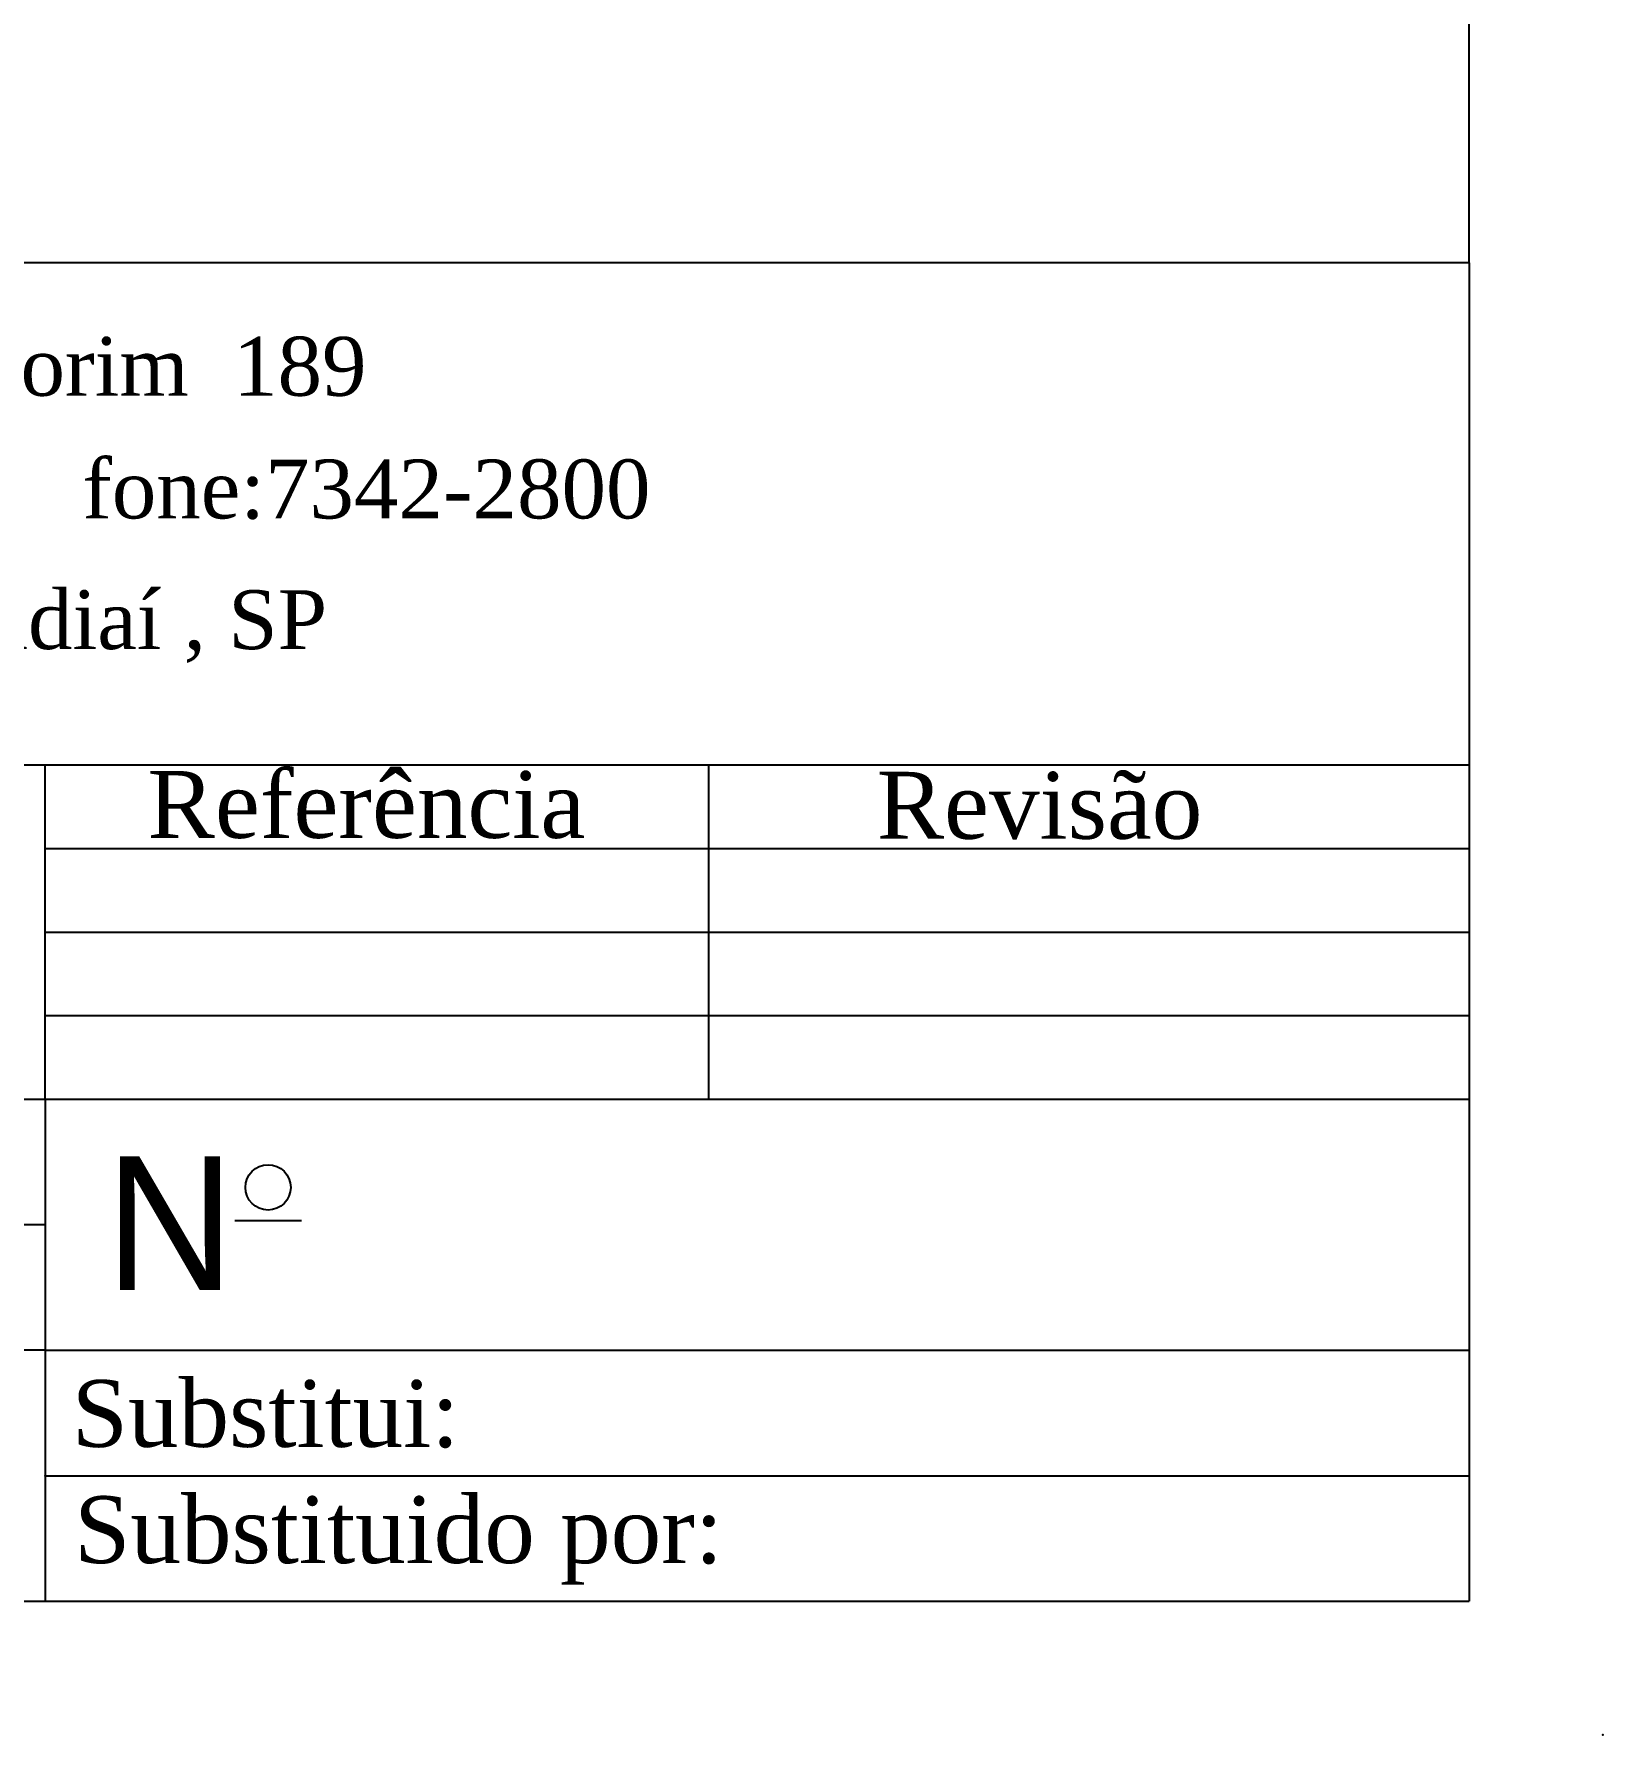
# Model space of a CAD drawing. Extents: x -15546 to -11346, y -11606 to -5666.
# Drawn here: x -12518 to -11346, y -11606 to -10335 of the extents above; entities that cross this region are included whole.
import ezdxf

# ---------------------------------------------------------------- set-up
doc = ezdxf.new("R2010")
doc.units = 0
doc.header["$LTSCALE"] = 99
doc.header["$MEASUREMENT"] = 0
doc.layers.add('FINA', color=7, linetype='CONTINUOUS')
doc.layers.add('RAHMEN07', color=5, linetype='CONTINUOUS')
doc.styles.add('FA', font='TIMES.TTF')

msp = doc.modelspace()

# ---------------------------------------------------------------- linework, layer by layer
at = {"layer": 'FINA'}
for p, q in [((-11446.031, -10506.418), (-15190.031, -10506.418)), ((-11446.031, -10506.418), (-11446.031, -11506.418)), ((-15190.031, -10881.418), (-11446.031, -10881.418)), ((-12509.765, -11131.418), (-12509.765, -10881.418)), ((-12013.898, -11131.418), (-12013.898, -10881.418)), ((-12509.765, -10943.918), (-11446.031, -10943.918)), ((-12509.765, -11006.418), (-11446.031, -11006.418)), ((-12509.765, -11068.918), (-11446.031, -11068.918)), ((-15190.031, -11131.418), (-11446.031, -11131.418)), ((-12509.765, -11131.418), (-12509.765, -11506.418)), ((-12368.099, -11222.05), (-12318.362, -11222.05)), ((-12509.765, -11225.168), (-15190.031, -11225.168)), ((-12509.765, -11318.918), (-15190.031, -11318.918)), ((-12509.765, -11318.918), (-11446.031, -11318.918)), ((-12509.765, -11412.668), (-11446.031, -11412.668)), ((-15190.031, -11506.418), (-11446.031, -11506.418))]:
    msp.add_line(p, q, dxfattribs=at)
msp.add_circle((-12343.231, -11197.212), 16.935, dxfattribs=at)
for p in [(-12509.765, -10943.918), (-12509.765, -11006.418), (-12509.765, -11068.918), (-12509.765, -11225.168), (-12509.765, -11318.918), (-12509.765, -11412.668)]:
    msp.add_point(p, dxfattribs=at)
at = {"layer": 'FINA', "linetype": 'CONTINUOUS'}
msp.add_point((-11346.031, -11606.418), dxfattribs=at)
at = {"layer": 'RAHMEN07'}
msp.add_line((-11446.031, -10506.418), (-11446.031, -5766.418), dxfattribs=at)

# ---------------------------------------------------------------- texts
at = {"layer": 'FINA', "style": 'FA'}
for s, height, p in [('R. Honorato Spiandorim  189', 44, (-13057.903, -10605.697)), ('Bairro da Colonia      fone:7342-2800', 44, (-13057.903, -10697.363)), ('CEP 13218-360 Jundiaí , SP', 44, (-13057.903, -10794.992)), ('Referência', 50, (-12433.249, -10936.086)), ('Revisão', 50, (-11888.574, -10936.717)), ('Substitui:', 50, (-12489.871, -11391.118)), ('Substituido por:', 50, (-12488.037, -11477.952))]:
    msp.add_text(s, height=height, dxfattribs=at).set_placement(p)
at = {"layer": 'FINA'}
msp.add_text('N', height=100, dxfattribs=at).set_placement((-12464.9, -11273.986))

doc.saveas('drawing.dxf')
